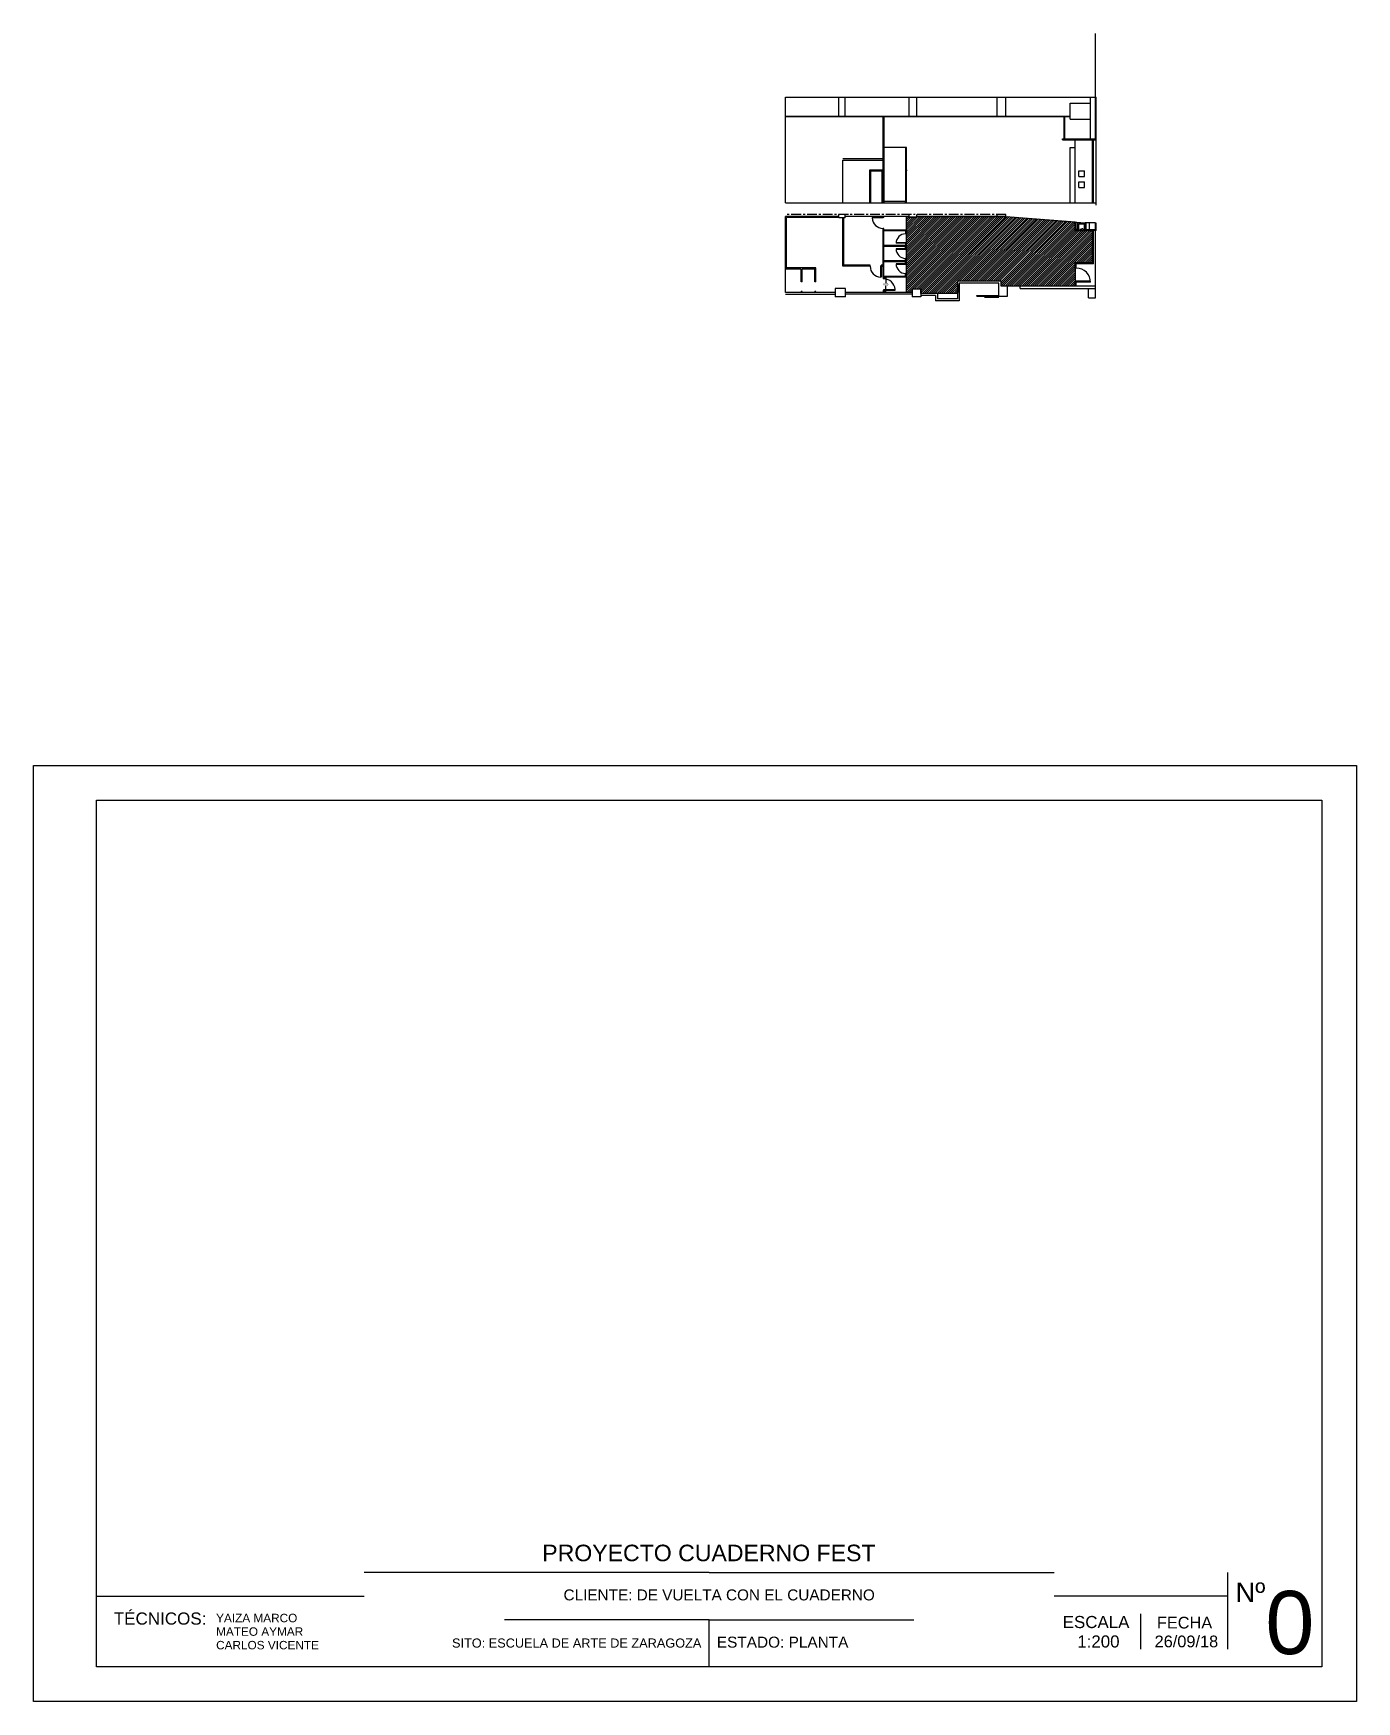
# Model space of a CAD drawing. Header units: millimetres. Extents: x 1902 to 2083, y 2224 to 2332.
# Drawn here: x 1901.9 to 1985.9, y 2224.5 to 2330.3 of the extents above; entities that cross this region are included whole.
import ezdxf

# ---------------------------------------------------------------- set-up
doc = ezdxf.new("R2010")
doc.units = ezdxf.units.MM
doc.linetypes.add('CENTRO', pattern=[2, 1.25, -0.25, 0.25, -0.25])
doc.linetypes.add('RAYITAS', pattern=[0.375, 0.25, -0.125])
for name, color, linetype in [('CAJETIN', 5, 'Continuous'), ('COTAS', 1, 'Continuous'), ('INTERVENCION', 150, 'Continuous'), ('MUEBLES', 2, 'Continuous'), ('PLANTA', 4, 'Continuous'), ('z-poli-s', 6, 'Continuous')]:
    doc.layers.add(name, color=color, linetype=linetype)
doc.styles.add('ARIAL', font='ARIALN.TTF')
doc.styles.get("Standard").update_dxf_attribs({"font": 'arial.ttf'})
doc.dimstyles.new('50', dxfattribs={"dimtxt": 0.12, "dimasz": 0.05, "dimexe": 0.01, "dimexo": 0.01, "dimgap": 0.02, "dimtad": 0, "dimtih": 1, "dimtoh": 1, "dimzin": 0, "dimdsep": 46, "dimtxsty": 'ARIAL', "dimblk1": 'ARCHTICK', "dimblk2": 'ARCHTICK', "dimsah": 1, "dimcen": -0.09, "dimclrd": 1, "dimclre": 1, "dimclrt": 10, "dimadec": 0, "dimazin": 0, "dimtfac": 2.25, "dimtix": 1, "dimtmove": 2, "dimatfit": 3, "dimldrblk": 'ARCHTICK', "dimfxl": 1, "dimtolj": 1, "dimtzin": 0, "dimarcsym": 0})

# ---------------------------------------------------------------- blocks, each defined once
blk = doc.blocks.new('_ArchTick')
at = {"color": 0, "linetype": 'ByBlock', "const_width": 0.15}
blk.add_lwpolyline([(-0.5, -0.5), (0.5, 0.5)], dxfattribs=at)
blk = doc.blocks.new('*D6')
at = {"layer": 'COTAS', "color": 1, "lineweight": -2, "transparency": 16777216}
for p, q in [((1955.95, 2314.8), (1956.07, 2314.8)), ((1955.95, 2313.95), (1956.07, 2313.95)), ((1956.06, 2314.8), (1956.06, 2314.46)), ((1956.06, 2313.95), (1956.06, 2314.29))]:
    blk.add_line(p, q, dxfattribs=at)
at = {"layer": 'Defpoints', "color": 0, "transparency": 16777216}
for p in [(1955.94, 2314.8), (1955.94, 2313.95), (1956.06, 2313.95)]:
    blk.add_point(p, dxfattribs=at)
at = {"layer": 'COTAS', "color": 1, "lineweight": -2, "transparency": 16777216, "xscale": 0.05, "yscale": 0.05, "zscale": 0.05}
for p, rotation in [((1956.06, 2314.8), 90), ((1956.06, 2313.95), 270)]:
    blk.add_blockref('_ArchTick', p, dxfattribs=dict(at, rotation=rotation))
at = {"layer": 'COTAS', "color": 10, "transparency": 16777216, "insert": (1956.06, 2314.38), "char_height": 0.12, "attachment_point": 5, "style": 'ARIAL'}
blk.add_mtext('\\A1;0.85', dxfattribs=at)

msp = doc.modelspace()

# ---------------------------------------------------------------- hatches: boundary and pattern name
at = {"layer": 'INTERVENCION'}
h = msp.add_hatch(dxfattribs=at)
h.set_pattern_fill('ANSI31', color=256, scale=0.75, style=0)
h.set_pattern_definition([(45, (1949.68171, 2313.85488), (-0.06629126, 0.06629126), [])])
h.paths.add_polyline_path([(1969.172, 2317.795), (1969.172, 2315.755), (1968.072, 2315.755), (1968.072, 2314.275), (1963.372, 2314.275), (1963.372, 2314.575), (1960.602, 2314.575), (1960.602, 2313.805), (1958.292, 2313.805), (1958.292, 2314.085), (1957.732, 2314.085), (1957.732, 2313.875), (1957.372, 2313.875), (1957.372, 2314.35), (1957.372, 2314.83), (1957.372, 2317.83), (1957.372, 2318.283), (1957.372, 2318.695), (1957.532, 2318.695), (1957.532, 2318.645), (1958.032, 2318.645), (1958.032, 2318.695), (1963.682, 2318.695), (1968.072, 2318.346), (1968.072, 2317.795)])

# ---------------------------------------------------------------- linework, layer by layer
at = {"layer": 'CAJETIN'}
for p, q in [((1901.947, 2283.857), (1985.947, 2283.857)), ((1901.947, 2224.457), (1901.947, 2283.857)), ((1985.947, 2283.857), (1985.947, 2224.457)), ((1905.947, 2281.657), (1983.747, 2281.657)), ((1905.947, 2226.657), (1905.947, 2281.657)), ((1983.747, 2281.657), (1983.747, 2226.657)), ((1983.747, 2226.657), (1905.947, 2226.657)), ((1985.947, 2224.457), (1901.947, 2224.457))]:
    msp.add_line(p, q, dxfattribs=at)
at = {"layer": 'INTERVENCION'}
msp.add_lwpolyline([(1969.172, 2317.795), (1969.172, 2315.755), (1968.072, 2315.755), (1968.072, 2314.275), (1963.372, 2314.275), (1963.372, 2314.575), (1960.602, 2314.575), (1960.602, 2313.805), (1958.292, 2313.805), (1958.292, 2314.085), (1957.732, 2314.085), (1957.732, 2313.875), (1957.372, 2313.875), (1957.372, 2314.35), (1957.372, 2314.83), (1957.372, 2317.83), (1957.372, 2318.283), (1957.372, 2318.695), (1957.532, 2318.695), (1957.532, 2318.645), (1958.032, 2318.645), (1958.032, 2318.695), (1963.682, 2318.695), (1968.072, 2318.346), (1968.072, 2317.795)], close=True, dxfattribs=at)
at = {"layer": 'MUEBLES'}
for p, q in [((1955.884, 2319.558), (1955.884, 2325.038)), ((1955.945, 2319.558), (1955.945, 2325.038)), ((1968.072, 2323.058), (1968.072, 2323.558)), ((1957.32, 2323.058), (1955.945, 2323.058)), ((1953.322, 2319.558), (1953.322, 2322.258)), ((1957.32, 2321.658), (1957.32, 2321.578)), ((1957.32, 2321.658), (1957.372, 2321.658)), ((1957.32, 2321.658), (1957.372, 2321.658)), ((1957.32, 2321.578), (1957.372, 2321.578)), ((1957.372, 2321.658), (1957.372, 2321.578)), ((1968.315, 2321.585), (1968.665, 2321.585)), ((1968.315, 2321.235), (1968.315, 2321.585)), ((1968.665, 2321.235), (1968.665, 2321.585)), ((1968.072, 2320.724), (1968.072, 2321.215)), ((1968.315, 2321.235), (1968.665, 2321.235)), ((1968.315, 2320.885), (1968.665, 2320.885)), ((1968.315, 2320.535), (1968.315, 2320.885)), ((1968.315, 2320.535), (1968.665, 2320.535)), ((1968.665, 2320.535), (1968.665, 2320.885)), ((1955.945, 2319.658), (1957.32, 2319.658)), ((1955.96, 2319.558), (1955.96, 2319.658)), ((1957.305, 2319.558), (1957.305, 2319.658)), ((1953.334, 2315.533), (1953.334, 2318.595)), ((1953.394, 2315.593), (1953.394, 2318.595)), ((1955.884, 2318.63), (1955.184, 2318.63)), ((1955.184, 2318.63), (1955.184, 2318.595)), ((1955.884, 2318.595), (1955.184, 2318.595)), ((1955.884, 2318.63), (1955.884, 2318.695)), ((1955.944, 2318.63), (1955.884, 2318.63)), ((1955.884, 2318.63), (1955.884, 2318.595)), ((1955.944, 2318.63), (1955.944, 2318.695)), ((1968.072, 2317.795), (1968.072, 2318.346)), ((1968.132, 2318.145), (1968.072, 2318.145)), ((1968.132, 2317.855), (1968.132, 2318.342)), ((1968.722, 2318.255), (1968.255, 2318.255)), ((1968.255, 2317.855), (1968.255, 2318.255)), ((1968.665, 2318.195), (1968.315, 2318.195)), ((1968.315, 2317.795), (1968.315, 2318.195)), ((1968.665, 2317.795), (1968.665, 2318.195)), ((1955.884, 2317.83), (1955.884, 2317.93)), ((1955.944, 2317.93), (1955.884, 2317.93)), ((1955.884, 2315.593), (1955.884, 2317.83)), ((1957.372, 2317.83), (1955.884, 2317.83)), ((1955.944, 2317.83), (1955.944, 2317.93)), ((1955.944, 2314.89), (1955.944, 2317.83)), ((1957.312, 2317.77), (1955.944, 2317.77)), ((1957.312, 2317.77), (1957.312, 2317.585)), ((1957.312, 2317.77), (1957.312, 2317.585)), ((1957.372, 2317.66), (1957.312, 2317.66)), ((1957.372, 2317.585), (1957.312, 2317.585)), ((1957.372, 2317.585), (1957.312, 2317.585)), ((1957.372, 2317.83), (1957.372, 2317.585)), ((1968.722, 2317.795), (1968.072, 2317.795)), ((1968.255, 2317.855), (1968.132, 2317.855)), ((1957.312, 2316.85), (1955.944, 2316.85)), ((1957.312, 2316.79), (1955.944, 2316.79)), ((1957.312, 2316.985), (1957.312, 2316.85)), ((1957.372, 2316.985), (1957.312, 2316.985)), ((1957.372, 2316.985), (1957.312, 2316.985)), ((1957.372, 2316.91), (1957.312, 2316.91)), ((1957.312, 2316.63), (1957.312, 2316.79)), ((1957.372, 2316.705), (1957.312, 2316.705)), ((1957.372, 2316.63), (1957.312, 2316.63)), ((1957.372, 2316.63), (1957.312, 2316.63)), ((1957.372, 2316.03), (1957.312, 2316.03)), ((1957.372, 2316.03), (1957.312, 2316.03)), ((1957.312, 2315.87), (1957.312, 2316.03)), ((1957.372, 2316.63), (1957.372, 2316.985)), ((1957.372, 2315.73), (1957.372, 2316.03)), ((1955.064, 2315.533), (1953.334, 2315.533)), ((1955.064, 2315.593), (1953.394, 2315.593)), ((1954.984, 2315.533), (1954.984, 2315.593)), ((1954.984, 2315.533), (1954.984, 2315.593)), ((1955.064, 2315.533), (1955.064, 2315.593)), ((1955.729, 2315.533), (1955.729, 2314.833)), ((1955.764, 2315.533), (1955.729, 2315.533)), ((1955.764, 2315.533), (1955.764, 2315.593)), ((1955.764, 2315.593), (1955.884, 2315.593)), ((1955.828, 2315.593), (1955.764, 2315.593)), ((1955.764, 2315.533), (1955.764, 2314.833)), ((1955.764, 2315.533), (1955.884, 2315.533)), ((1955.828, 2315.533), (1955.764, 2315.533)), ((1955.834, 2315.533), (1955.834, 2315.593)), ((1955.884, 2314.83), (1955.884, 2315.533)), ((1957.312, 2315.87), (1955.944, 2315.87)), ((1957.312, 2315.81), (1955.944, 2315.81)), ((1957.372, 2315.955), (1957.312, 2315.955)), ((1957.312, 2315.675), (1957.312, 2315.81)), ((1957.372, 2315.75), (1957.312, 2315.75)), ((1957.372, 2315.675), (1957.312, 2315.675)), ((1957.372, 2315.675), (1957.312, 2315.675)), ((1957.372, 2315.075), (1957.312, 2315.075)), ((1957.372, 2315.075), (1957.312, 2315.075)), ((1957.312, 2314.89), (1957.312, 2315.075)), ((1957.312, 2314.89), (1957.312, 2315.075)), ((1957.372, 2315), (1957.312, 2315)), ((1957.372, 2314.83), (1957.372, 2315.075)), ((1955.764, 2314.833), (1955.729, 2314.833)), ((1955.884, 2314.83), (1955.884, 2314.73)), ((1955.944, 2314.8), (1955.884, 2314.8)), ((1955.944, 2314.735), (1955.884, 2314.735)), ((1955.884, 2314.015), (1955.884, 2313.875)), ((1956.017, 2314.015), (1955.884, 2314.015)), ((1955.944, 2313.95), (1955.884, 2313.95)), ((1955.944, 2313.95), (1955.884, 2313.95)), ((1957.312, 2314.89), (1955.944, 2314.89)), ((1957.372, 2314.83), (1955.944, 2314.83)), ((1955.944, 2314.83), (1955.944, 2314.73)), ((1955.944, 2314.05), (1956.644, 2314.05)), ((1955.944, 2314.03), (1955.944, 2314.05)), ((1955.944, 2314.03), (1955.944, 2313.875)), ((1955.944, 2314.015), (1956.644, 2314.015)), ((1956.644, 2314.015), (1956.644, 2314.05)), ((1960.602, 2313.805), (1959.342, 2313.805))]:
    msp.add_line(p, q, dxfattribs=at)
at = {"layer": 'MUEBLES', "color": 1}
for p, q in [((1957.32, 2319.558), (1957.32, 2323.058)), ((1957.372, 2319.558), (1957.372, 2323.058)), ((1955.039, 2319.558), (1955.039, 2321.658)), ((1955.039, 2321.658), (1955.884, 2321.658)), ((1957.355, 2319.558), (1957.355, 2321.578)), ((1957.372, 2321.658), (1957.382, 2321.658)), ((1957.382, 2319.558), (1957.382, 2321.658)), ((1957.312, 2316.985), (1956.712, 2316.985)), ((1957.312, 2316.63), (1956.712, 2316.63)), ((1957.312, 2317.02), (1956.713, 2317.02)), ((1957.312, 2316.595), (1956.713, 2316.595)), ((1957.312, 2316.985), (1957.312, 2317.02)), ((1957.312, 2316.63), (1957.312, 2316.595)), ((1957.312, 2315.675), (1956.712, 2315.675)), ((1957.312, 2315.64), (1956.713, 2315.64)), ((1957.312, 2315.675), (1957.312, 2315.64))]:
    msp.add_line(p, q, dxfattribs=at)
at = {"layer": 'MUEBLES', "color": 6}
for p, q in [((1957.372, 2323.058), (1957.32, 2323.058)), ((1957.32, 2323.058), (1957.32, 2322.758)), ((1957.372, 2322.758), (1957.32, 2322.758)), ((1957.32, 2322.758), (1957.372, 2322.758)), ((1957.372, 2322.758), (1957.372, 2323.058))]:
    msp.add_line(p, q, dxfattribs=at)
at = {"layer": 'MUEBLES', "color": 2}
for p, q in [((1967.772, 2319.558), (1967.772, 2323.058)), ((1967.772, 2323.058), (1968.072, 2323.058)), ((1968.072, 2319.558), (1968.072, 2323.058)), ((1955.119, 2319.558), (1955.119, 2321.578)), ((1955.119, 2321.578), (1955.819, 2321.578)), ((1955.819, 2319.558), (1955.819, 2321.578))]:
    msp.add_line(p, q, dxfattribs=at)
at = {"layer": 'MUEBLES', "color": 1, "linetype": 'RAYITAS', "ltscale": 0.2}
msp.add_line((1968.665, 2317.855), (1968.315, 2317.855), dxfattribs=at)
msp.add_circle((1968.49, 2317.924), 0.035, dxfattribs=at)
at = {"layer": 'MUEBLES', "color": 1}
for centre, radius, start, end in [((1955.884, 2318.63), 0.7, 182.86598, 270), ((1957.312, 2316.985), 0.6, 90, 180), ((1957.312, 2316.63), 0.6, 180, 270), ((1955.764, 2315.533), 0.7, 180, 267.13402), ((1957.312, 2315.675), 0.6, 180, 270), ((1955.944, 2314.03), 0.7, 2.86598, 90)]:
    msp.add_arc(centre, radius, start, end, dxfattribs=at)
at = {"layer": 'PLANTA', "color": 1}
for p, q in [((1969.372, 2326.037), (1969.372, 2330.307)), ((1969.372, 2313.525), (1969.372, 2317.795)), ((1960.602, 2313.885), (1960.702, 2314.335)), ((1960.602, 2314.335), (1960.702, 2313.885)), ((1962.332, 2313.575), (1963.232, 2313.575))]:
    msp.add_line(p, q, dxfattribs=at)
at = {"layer": 'PLANTA'}
for p, q in [((1949.682, 2326.258), (1969.422, 2326.258)), ((1949.682, 2319.558), (1949.682, 2326.258)), ((1953.082, 2325.038), (1953.082, 2326.258)), ((1953.482, 2325.038), (1953.482, 2326.258)), ((1957.532, 2325.038), (1957.532, 2326.258)), ((1958.032, 2325.038), (1958.032, 2326.258)), ((1963.132, 2325.038), (1963.132, 2326.258)), ((1963.682, 2325.038), (1963.682, 2326.258)), ((1967.772, 2325.868), (1969.047, 2325.868)), ((1967.772, 2324.868), (1967.772, 2325.868)), ((1969.047, 2323.558), (1969.047, 2326.258)), ((1969.372, 2323.558), (1969.372, 2326.258)), ((1969.422, 2319.408), (1969.422, 2326.258)), ((1949.682, 2325.058), (1967.772, 2325.058)), ((1949.682, 2325.038), (1967.772, 2325.038)), ((1967.372, 2323.618), (1967.372, 2325.038)), ((1967.432, 2323.618), (1967.432, 2325.038)), ((1967.772, 2324.868), (1969.047, 2324.868)), ((1967.272, 2323.618), (1969.422, 2323.618)), ((1967.272, 2323.558), (1967.272, 2323.618)), ((1967.272, 2323.558), (1969.422, 2323.558)), ((1969.172, 2319.558), (1969.172, 2323.558)), ((1969.252, 2319.558), (1969.252, 2323.558)), ((1953.322, 2322.358), (1955.884, 2322.358)), ((1953.322, 2322.258), (1955.884, 2322.258)), ((1949.682, 2319.558), (1969.422, 2319.558)), ((1949.682, 2313.855), (1949.682, 2318.695)), ((1953.082, 2318.695), (1949.682, 2318.695)), ((1949.752, 2315.425), (1949.752, 2318.625)), ((1953.082, 2318.625), (1949.752, 2318.625)), ((1953.082, 2318.595), (1953.082, 2318.815)), ((1953.482, 2318.595), (1953.082, 2318.595)), ((1953.482, 2318.595), (1953.482, 2318.815)), ((1957.532, 2318.695), (1953.482, 2318.695)), ((1957.532, 2318.645), (1957.532, 2318.815)), ((1958.032, 2318.645), (1957.532, 2318.645)), ((1958.032, 2318.645), (1958.032, 2318.815)), ((1963.682, 2318.695), (1958.032, 2318.695)), ((1963.132, 2318.695), (1963.132, 2318.815)), ((1963.682, 2318.695), (1963.682, 2318.815)), ((1963.682, 2318.695), (1968.722, 2318.295)), ((1969.372, 2318.295), (1968.722, 2318.295)), ((1968.722, 2317.795), (1968.722, 2318.295)), ((1968.772, 2317.845), (1968.772, 2318.295)), ((1968.988, 2317.845), (1968.988, 2318.295)), ((1969.372, 2317.845), (1969.372, 2318.295)), ((1969.422, 2317.795), (1969.422, 2318.295)), ((1969.422, 2317.795), (1968.722, 2317.795)), ((1969.372, 2317.845), (1968.772, 2317.845)), ((1969.172, 2315.755), (1969.172, 2317.795)), ((1969.252, 2315.675), (1969.252, 2317.795)), ((1951.622, 2315.425), (1949.682, 2315.425)), ((1950.682, 2315.355), (1949.682, 2315.355)), ((1950.682, 2314.545), (1950.682, 2315.355)), ((1950.752, 2314.545), (1950.752, 2315.355)), ((1951.552, 2315.355), (1950.752, 2315.355)), ((1951.552, 2314.545), (1951.552, 2315.355)), ((1951.622, 2314.545), (1951.622, 2315.425)), ((1969.172, 2315.755), (1968.072, 2315.755)), ((1968.072, 2315.412), (1968.072, 2315.755)), ((1968.152, 2315.452), (1968.072, 2315.452)), ((1968.152, 2315.412), (1968.072, 2315.412)), ((1969.252, 2315.675), (1968.152, 2315.675)), ((1968.152, 2315.412), (1968.152, 2315.675)), ((1950.752, 2314.545), (1950.682, 2314.545)), ((1950.682, 2313.855), (1950.682, 2313.925)), ((1950.752, 2313.925), (1950.682, 2313.925)), ((1950.752, 2313.925), (1950.682, 2313.925)), ((1950.752, 2313.855), (1950.752, 2313.925)), ((1951.622, 2314.545), (1951.552, 2314.545)), ((1951.622, 2313.925), (1951.552, 2313.925)), ((1951.622, 2313.925), (1951.552, 2313.925)), ((1951.552, 2313.855), (1951.552, 2313.925)), ((1951.622, 2313.855), (1951.622, 2313.925)), ((1952.852, 2314.125), (1952.852, 2313.585)), ((1953.502, 2314.125), (1952.852, 2314.125)), ((1953.502, 2313.585), (1953.502, 2314.125)), ((1957.732, 2313.875), (1953.502, 2313.875)), ((1957.732, 2314.085), (1957.732, 2313.585)), ((1958.292, 2314.085), (1957.732, 2314.085)), ((1958.292, 2314.085), (1958.292, 2313.585)), ((1963.372, 2314.575), (1960.602, 2314.575)), ((1960.602, 2314.575), (1960.602, 2313.455)), ((1960.702, 2314.335), (1960.602, 2314.335)), ((1960.702, 2313.885), (1960.602, 2313.885)), ((1960.702, 2314.335), (1960.702, 2313.885)), ((1963.232, 2314.455), (1960.722, 2314.455)), ((1960.722, 2314.455), (1960.722, 2313.335)), ((1963.232, 2313.625), (1963.232, 2314.455)), ((1963.372, 2314.275), (1963.372, 2314.575)), ((1963.782, 2314.275), (1963.372, 2314.275)), ((1963.782, 2313.625), (1963.782, 2314.275)), ((1969.372, 2314.275), (1964.582, 2314.275)), ((1964.582, 2314.125), (1964.582, 2314.275)), ((1964.582, 2314.125), (1969.372, 2314.125)), ((1969.052, 2314.512), (1968.072, 2314.512)), ((1968.072, 2314.275), (1968.072, 2314.512)), ((1968.152, 2314.472), (1968.072, 2314.472)), ((1969.052, 2314.592), (1968.152, 2314.592)), ((1968.152, 2314.472), (1968.152, 2314.592)), ((1968.152, 2314.275), (1968.152, 2314.512)), ((1968.932, 2313.525), (1968.932, 2314.125)), ((1952.852, 2313.855), (1949.682, 2313.855)), ((1952.852, 2313.735), (1949.682, 2313.735)), ((1953.502, 2313.585), (1952.852, 2313.585)), ((1957.732, 2313.755), (1953.502, 2313.755)), ((1958.292, 2313.585), (1957.732, 2313.585)), ((1959.342, 2313.805), (1958.292, 2313.805)), ((1959.222, 2313.685), (1958.292, 2313.685)), ((1959.222, 2313.685), (1959.222, 2313.335)), ((1960.722, 2313.335), (1959.222, 2313.335)), ((1959.342, 2313.805), (1959.342, 2313.455)), ((1960.602, 2313.455), (1959.342, 2313.455)), ((1961.832, 2313.675), (1963.232, 2313.675)), ((1961.832, 2313.625), (1961.832, 2313.675)), ((1961.832, 2313.625), (1963.782, 2313.625)), ((1968.932, 2313.525), (1969.372, 2313.525))]:
    msp.add_line(p, q, dxfattribs=at)
at = {"layer": 'PLANTA', "color": 2}
msp.add_line((1953.322, 2322.258), (1955.884, 2322.258), dxfattribs=at)
at = {"layer": 'PLANTA', "color": 1, "linetype": 'CENTRO', "ltscale": 0.5}
msp.add_line((1963.682, 2318.815), (1949.682, 2318.815), dxfattribs=at)
at = {"layer": 'PLANTA', "color": 1}
msp.add_arc((1968.152, 2314.512), 0.9, 0, 90, dxfattribs=at)
at = {"layer": 'z-poli-s'}
for p, q in [((1944.847, 2232.657), (1922.947, 2232.657)), ((1944.847, 2232.657), (1966.747, 2232.657)), ((1977.747, 2232.657), (1977.747, 2227.782)), ((1905.947, 2231.157), (1922.947, 2231.157)), ((1977.747, 2231.157), (1966.747, 2231.157)), ((1944.847, 2229.657), (1931.847, 2229.657)), ((1944.847, 2229.657), (1957.847, 2229.657)), ((1944.847, 2226.657), (1944.847, 2229.657)), ((1972.247, 2227.782), (1972.247, 2230.032))]:
    msp.add_line(p, q, dxfattribs=at)

# ---------------------------------------------------------------- texts
for s, height, p in [('PROYECTO CUADERNO FEST', 1.04844, (1934.252, 2233.367)), ('CLIENTE: DE VUELTA CON EL CUADERNO', 0.6956, (1935.602, 2230.881)), ('Nº', 1.2443, (1978.256, 2230.77)), ('0', 4.006, (1980.152, 2227.474)), ('TÉCNICOS: ', 0.7729, (1907.053, 2229.341)), ('YAIZA MARCO ', 0.5356, (1913.548, 2229.495)), ('ESCALA', 0.7679, (1967.29, 2229.125)), ('FECHA', 0.7421, (1973.266, 2229.098)), ('CARLOS VICENTE', 0.5356, (1913.548, 2227.774)), ('MATEO AYMAR', 0.5356, (1913.548, 2228.635)), ('SITO: ESCUELA DE ARTE DE ZARAGOZA', 0.57759, (1928.524, 2227.886)), ('ESTADO: PLANTA', 0.69861, (1945.333, 2227.882)), ('1:200', 0.7679, (1968.212, 2227.891)), ('26/09/18', 0.7421, (1973.122, 2227.906))]:
    msp.add_text(s, height=height, dxfattribs=at).set_placement(p)

# ---------------------------------------------------------------- dimensions: what is measured, and where the dimension line sits
at = {"layer": 'COTAS'}
dim = msp.add_linear_dim(base=(1956.062, 2313.95), p1=(1955.944, 2314.8), p2=(1955.944, 2313.95), angle=90, dimstyle='50', dxfattribs=at)
dim.commit()
dim.dimension.update_dxf_attribs({"geometry": '*D6', "text_midpoint": (1956.062, 2314.375)})

doc.saveas('drawing.dxf')
